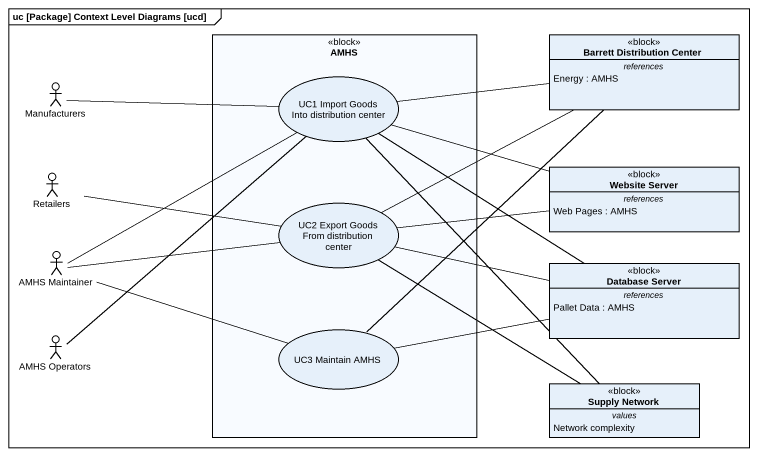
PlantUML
@startuml
mainframe uc [Package] Context Level Diagrams [ucd]
allowmixing
hide circle
hide empty members
rectangle AMHS <<block>> {
  usecase "UC1 Import Goods Into distribution center" as UC1_Import_Goods_Into
  usecase "UC2 Export Goods From distribution center" as UC2_Export_Goods_From
  usecase "UC3 Maintain AMHS" as UC3_Maintain_AMHS
}
class "Barrett Distribution Center" as Barrett_Distribution_Center <<block>> {
  -- references --
  Energy : AMHS
}
actor Manufacturers
actor Retailers
class "Website Server" as Website_Server <<block>> {
  -- references --
  Web Pages : AMHS
}
actor "AMHS Maintainer" as AMHS_Maintainer
class "Database Server" as Database_Server <<block>> {
  -- references --
  Pallet Data : AMHS
}
actor "AMHS Operators" as AMHS_Operators
class "Supply Network" as Supply_Network <<block>> {
  -- values --
  Network complexity
}
Manufacturers -right- UC1_Import_Goods_Into
UC1_Import_Goods_Into -right- Barrett_Distribution_Center
UC1_Import_Goods_Into -right- Website_Server
UC1_Import_Goods_Into -- Database_Server
UC1_Import_Goods_Into -- Supply_Network
Retailers -right- UC2_Export_Goods_From
UC2_Export_Goods_From -right- Barrett_Distribution_Center
UC2_Export_Goods_From -right- Website_Server
UC2_Export_Goods_From -right- Database_Server
UC2_Export_Goods_From -- Supply_Network
AMHS_Maintainer -right- UC1_Import_Goods_Into
AMHS_Maintainer -right- UC2_Export_Goods_From
AMHS_Maintainer -right- UC3_Maintain_AMHS
AMHS_Operators -up- UC1_Import_Goods_Into
UC3_Maintain_AMHS -up- Barrett_Distribution_Center
UC3_Maintain_AMHS -right- Database_Server
@enduml
